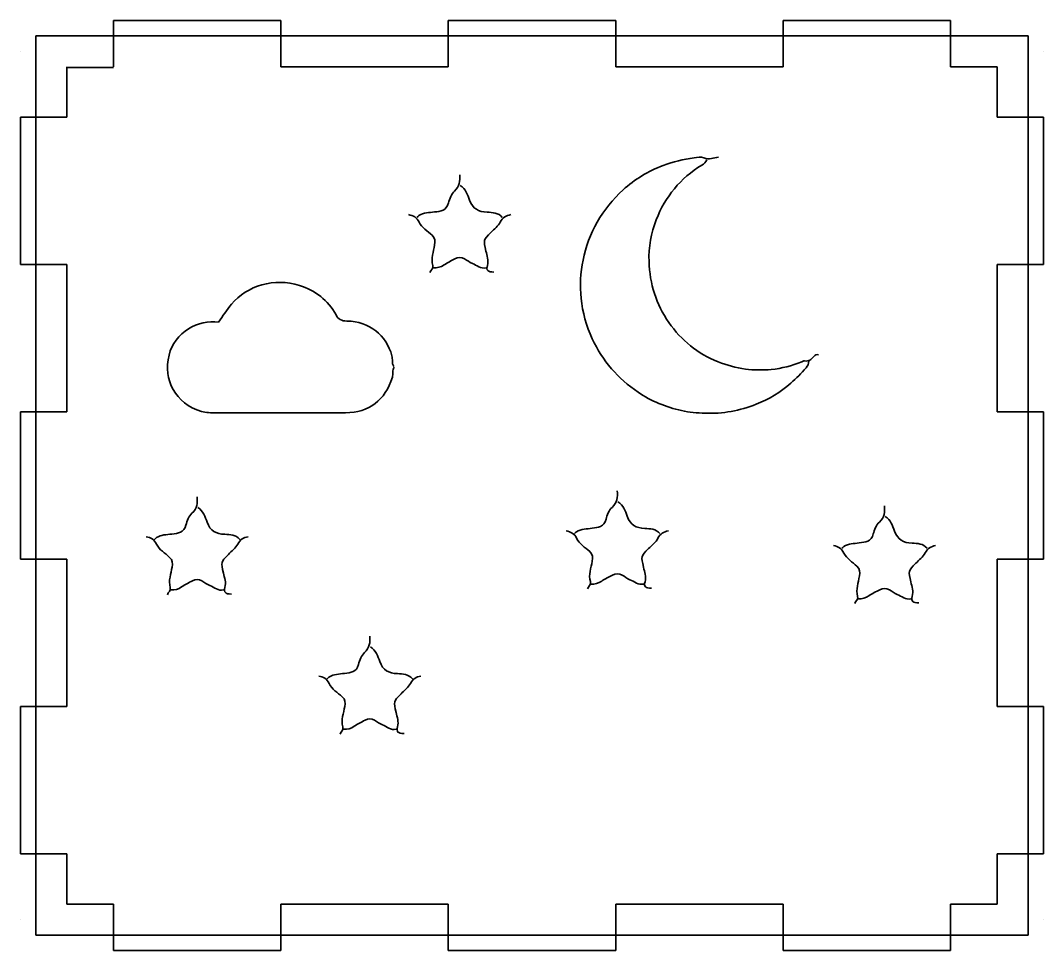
# Model space of a CAD drawing. Header units: inches. Extents: x 5 to 205, y -289 to -24.
# Drawn here: x 139.2 to 205.2, y -218.3 to -158.3 of the extents above; entities that cross this region are included whole.
import ezdxf

# ---------------------------------------------------------------- set-up
doc = ezdxf.new("R2010")
doc.units = ezdxf.units.IN
doc.header["$MEASUREMENT"] = 0
doc.layers.add('Capa 1', color=7, linetype='Continuous')

# ---------------------------------------------------------------- blocks, each defined once
blk = doc.blocks.new('block 5')
at = {"layer": 'Capa 1', "color": 250, "lineweight": 35, "true_color": 0x201815}
for points in [[(145.214, -158.339), (156.014, -158.339)], [(145.214, -161.339), (145.214, -158.339)], [(156.014, -158.339), (156.014, -161.339)], [(166.814, -158.339), (177.614, -158.339)], [(166.814, -158.339), (166.814, -161.339)], [(177.614, -158.339), (177.614, -161.339)], [(188.414, -158.339), (199.214, -158.339)], [(188.414, -158.339), (188.414, -161.339)], [(199.214, -161.339), (199.214, -158.339)], [(139.214, -160.339), (139.214, -160.339)], [(205.214, -160.339), (205.214, -160.339)], [(205.214, -160.339), (205.214, -160.339)], [(142.214, -164.579), (142.214, -161.339)], [(156.014, -161.339), (166.814, -161.339)], [(177.614, -161.339), (188.414, -161.339)], [(202.214, -161.339), (199.214, -161.339)], [(139.214, -174.083), (139.214, -164.579)], [(142.214, -164.579), (139.214, -164.579)], [(205.214, -164.579), (202.214, -164.579)], [(205.214, -164.579), (205.214, -174.083)], [(205.214, -164.579), (205.214, -164.579)], [(139.214, -174.083), (142.214, -174.083)], [(142.214, -183.587), (142.214, -174.083)], [(202.214, -174.083), (202.214, -183.587)], [(202.214, -174.083), (205.214, -174.083)], [(139.214, -193.091), (139.214, -183.587)], [(139.214, -183.587), (142.214, -183.587)], [(202.214, -183.587), (205.214, -183.587)], [(205.214, -183.587), (205.214, -193.091)], [(139.214, -193.091), (142.214, -193.091)], [(142.214, -202.595), (142.214, -193.091)], [(202.214, -193.091), (202.214, -202.595)], [(202.214, -193.091), (205.214, -193.091)], [(139.214, -212.099), (139.214, -202.595)], [(139.214, -202.595), (142.214, -202.595)], [(202.214, -202.595), (205.214, -202.595)], [(205.214, -202.595), (205.214, -212.099)], [(139.214, -212.099), (142.214, -212.099)], [(145.214, -215.339), (142.214, -215.339), (142.214, -212.099)], [(202.214, -212.099), (202.214, -215.339), (199.214, -215.339)], [(202.214, -215.339), (202.214, -212.099)], [(202.214, -212.099), (205.214, -212.099)], [(145.214, -218.339), (145.214, -215.339)], [(166.814, -215.339), (156.014, -215.339)], [(156.014, -215.339), (156.014, -218.339)], [(166.814, -215.339), (166.814, -218.339)], [(188.414, -215.339), (177.614, -215.339)], [(177.614, -215.339), (177.614, -218.339)], [(188.414, -215.339), (188.414, -218.339)], [(199.214, -218.339), (199.214, -215.339)], [(139.214, -216.339), (139.214, -216.339)], [(205.214, -216.339), (205.214, -216.339)], [(156.014, -218.339), (145.214, -218.339)], [(177.614, -218.339), (166.814, -218.339)], [(199.214, -218.339), (188.414, -218.339)]]:
    blk.add_lwpolyline(points, dxfattribs=at)
blk = doc.blocks.new('block 19')
at = {"layer": 'Capa 1', "color": 7, "lineweight": 35, "true_color": 0xffffff}
blk.add_open_spline([(163.291, -180.665), (163.146, -180.45), (163.243, -180.198), (163.179, -179.967), (162.81, -178.643), (161.738, -177.752), (160.269, -177.732), (159.926, -177.727), (159.723, -177.616), (159.57, -177.334), (159.048, -176.372), (158.251, -175.763), (157.21, -175.429), (155.603, -174.914), (153.83, -175.449), (152.834, -176.639), (152.526, -177.007), (152.267, -177.415), (151.988, -177.8), (150.717, -177.595), (149.15, -178.474), (148.797, -179.928), (148.405, -181.544), (149.193, -183.041), (150.897, -183.556), (151.178, -183.641), (151.505, -183.657), (151.822, -183.656), (154.612, -183.643), (157.402, -183.658), (160.191, -183.645), (161.688, -183.638), (162.747, -182.839), (163.205, -181.36), (163.269, -181.153), (163.173, -180.903), (163.33, -180.704)], degree=3, knots=[0, 0, 0, 0, 1, 1, 1, 2, 2, 2, 3, 3, 3, 4, 4, 4, 5, 5, 5, 6, 6, 6, 7, 7, 7, 8, 8, 8, 9, 9, 9, 10, 10, 10, 11, 11, 11, 12, 12, 12, 12], dxfattribs=at)
blk = doc.blocks.new('block 21')
at = {"layer": 'Capa 1', "color": 7, "lineweight": 35, "true_color": 0xffffff}
for points, knots in [([(184.242, -167.158), (184.089, -167.184), (183.936, -167.207), (183.785, -167.239), (183.618, -167.274), (183.472, -167.299), (183.299, -167.202), (183.109, -167.096), (182.871, -167.172), (182.665, -167.2), (181.986, -167.294), (181.319, -167.437), (180.674, -167.69), (179.717, -168.066), (178.852, -168.578), (178.091, -169.271), (177.425, -169.878), (176.866, -170.565), (176.42, -171.351), (175.984, -172.12), (175.683, -172.932), (175.505, -173.798), (175.336, -174.617), (175.299, -175.444), (175.382, -176.267), (175.472, -177.171), (175.717, -178.043), (176.101, -178.875), (176.761, -180.305), (177.763, -181.441), (179.055, -182.322), (179.909, -182.904), (180.86, -183.284), (181.866, -183.507), (182.358, -183.617), (182.865, -183.658), (183.373, -183.677), (184.52, -183.721), (185.627, -183.516), (186.685, -183.095), (187.497, -182.771), (188.244, -182.317), (188.908, -181.734), (189.258, -181.427), (189.589, -181.106), (189.892, -180.752), (190.007, -180.618), (190.066, -180.482), (190.071, -180.314)], [0, 0, 0, 0, 1, 1, 1, 2, 2, 2, 3, 3, 3, 4, 4, 4, 5, 5, 5, 6, 6, 6, 7, 7, 7, 8, 8, 8, 9, 9, 9, 10, 10, 10, 11, 11, 11, 12, 12, 12, 13, 13, 13, 14, 14, 14, 15, 15, 15, 16, 16, 16, 16]), ([(183.487, -167.329), (183.437, -167.496), (183.307, -167.588), (183.167, -167.672), (181.781, -168.508), (180.819, -169.71), (180.228, -171.196), (179.888, -172.052), (179.735, -172.963), (179.764, -173.89), (179.809, -175.322), (180.215, -176.643), (181.042, -177.821), (181.853, -178.976), (182.903, -179.834), (184.218, -180.361), (184.787, -180.589), (185.369, -180.742), (185.978, -180.825), (186.537, -180.901), (187.094, -180.905), (187.647, -180.854), (188.323, -180.791), (188.981, -180.613), (189.612, -180.355), (189.673, -180.33), (189.74, -180.282), (189.796, -180.296), (190.073, -180.361), (190.233, -180.194), (190.391, -180.017), (190.471, -179.927), (190.566, -179.88), (190.688, -179.902)], [0, 0, 0, 0, 1, 1, 1, 2, 2, 2, 3, 3, 3, 4, 4, 4, 5, 5, 5, 6, 6, 6, 7, 7, 7, 8, 8, 8, 9, 9, 9, 10, 10, 10, 11, 11, 11, 11])]:
    blk.add_open_spline(points, degree=3, knots=knots, dxfattribs=at)
blk = doc.blocks.new('block 22')
at = {"layer": 'Capa 1', "color": 7, "lineweight": 35, "true_color": 0xffffff}
for points, knots in [([(167.549, -168.29), (167.578, -168.688), (167.547, -169.04), (167.213, -169.35), (167.015, -169.534), (166.893, -169.841), (166.824, -170.114), (166.697, -170.616), (166.317, -170.644), (165.922, -170.695), (165.58, -170.739), (165.224, -170.735), (164.916, -170.927), (164.87, -170.955), (164.837, -171.003), (164.798, -171.041)], [0, 0, 0, 0, 1, 1, 1, 2, 2, 2, 3, 3, 3, 4, 4, 4, 5, 5, 5, 5]), ([(167.588, -168.988), (167.947, -169.196), (168.066, -169.589), (168.19, -169.924), (168.399, -170.494), (168.757, -170.684), (169.331, -170.709), (169.661, -170.724), (170.046, -170.733), (170.3, -171.041)], [0, 0, 0, 0, 1, 1, 1, 2, 2, 2, 3, 3, 3, 3]), ([(164.256, -170.867), (164.552, -170.924), (164.779, -171.035), (164.927, -171.345), (165.102, -171.712), (165.476, -171.928), (165.772, -172.198), (165.981, -172.388), (165.965, -172.579), (165.93, -172.825), (165.866, -173.26), (165.678, -173.692), (165.812, -174.139), (165.879, -174.363), (165.666, -174.442), (165.631, -174.606)], [0, 0, 0, 0, 1, 1, 1, 2, 2, 2, 3, 3, 3, 4, 4, 4, 5, 5, 5, 5]), ([(170.843, -170.867), (170.547, -170.924), (170.324, -171.038), (170.168, -171.343), (170.037, -171.601), (169.775, -171.795), (169.563, -172.009), (169.064, -172.514), (169.082, -172.507), (169.245, -173.213), (169.314, -173.511), (169.428, -173.813), (169.338, -174.143), (169.249, -174.464), (169.365, -174.564), (169.758, -174.567)], [0, 0, 0, 0, 1, 1, 1, 2, 2, 2, 3, 3, 3, 4, 4, 4, 5, 5, 5, 5]), ([(169.254, -174.296), (168.903, -174.384), (168.656, -174.124), (168.365, -174.018), (168.184, -173.951), (168.031, -173.812), (167.858, -173.716), (167.656, -173.604), (167.444, -173.606), (167.24, -173.716), (167.005, -173.841), (166.763, -173.957), (166.545, -174.107), (166.328, -174.256), (166.099, -174.312), (165.845, -174.296)], [0, 0, 0, 0, 1, 1, 1, 2, 2, 2, 3, 3, 3, 4, 4, 4, 5, 5, 5, 5])]:
    blk.add_open_spline(points, degree=3, knots=knots, dxfattribs=at)
blk = doc.blocks.new('block 23')
at = {"layer": 'Capa 1', "color": 7, "lineweight": 35, "true_color": 0xffffff}
for points, knots in [([(150.614, -189.067), (150.643, -189.464), (150.612, -189.816), (150.278, -190.127), (150.08, -190.311), (149.958, -190.617), (149.888, -190.891), (149.761, -191.393), (149.381, -191.42), (148.987, -191.471), (148.644, -191.515), (148.289, -191.512), (147.98, -191.703), (147.935, -191.731), (147.902, -191.779), (147.863, -191.818)], [0, 0, 0, 0, 1, 1, 1, 2, 2, 2, 3, 3, 3, 4, 4, 4, 5, 5, 5, 5]), ([(150.653, -189.764), (151.011, -189.973), (151.131, -190.365), (151.254, -190.701), (151.464, -191.27), (151.821, -191.461), (152.395, -191.486), (152.726, -191.5), (153.111, -191.51), (153.365, -191.818)], [0, 0, 0, 0, 1, 1, 1, 2, 2, 2, 3, 3, 3, 3]), ([(147.321, -191.644), (147.617, -191.701), (147.843, -191.812), (147.991, -192.122), (148.166, -192.488), (148.541, -192.704), (148.837, -192.974), (149.046, -193.165), (149.03, -193.356), (148.994, -193.601), (148.931, -194.037), (148.742, -194.469), (148.876, -194.916), (148.943, -195.14), (148.73, -195.219), (148.696, -195.382)], [0, 0, 0, 0, 1, 1, 1, 2, 2, 2, 3, 3, 3, 4, 4, 4, 5, 5, 5, 5]), ([(153.907, -191.644), (153.611, -191.701), (153.388, -191.815), (153.233, -192.12), (153.102, -192.378), (152.84, -192.571), (152.628, -192.786), (152.128, -193.29), (152.146, -193.284), (152.309, -193.99), (152.378, -194.288), (152.493, -194.59), (152.402, -194.919), (152.314, -195.241), (152.43, -195.34), (152.822, -195.344)], [0, 0, 0, 0, 1, 1, 1, 2, 2, 2, 3, 3, 3, 4, 4, 4, 5, 5, 5, 5]), ([(152.319, -195.072), (151.967, -195.16), (151.721, -194.901), (151.43, -194.794), (151.249, -194.728), (151.095, -194.588), (150.923, -194.493), (150.72, -194.381), (150.509, -194.383), (150.304, -194.492), (150.07, -194.618), (149.828, -194.733), (149.61, -194.883), (149.392, -195.033), (149.164, -195.088), (148.909, -195.072)], [0, 0, 0, 0, 1, 1, 1, 2, 2, 2, 3, 3, 3, 4, 4, 4, 5, 5, 5, 5])]:
    blk.add_open_spline(points, degree=3, knots=knots, dxfattribs=at)
blk = doc.blocks.new('block 24')
at = {"layer": 'Capa 1', "color": 7, "lineweight": 35, "true_color": 0xffffff}
for points, knots in [([(161.75, -198.058), (161.779, -198.455), (161.748, -198.807), (161.414, -199.118), (161.216, -199.301), (161.094, -199.608), (161.025, -199.882), (160.898, -200.384), (160.518, -200.411), (160.123, -200.462), (159.781, -200.506), (159.425, -200.503), (159.117, -200.694), (159.071, -200.722), (159.038, -200.77), (158.999, -200.809)], [0, 0, 0, 0, 1, 1, 1, 2, 2, 2, 3, 3, 3, 4, 4, 4, 5, 5, 5, 5]), ([(161.789, -198.755), (162.148, -198.964), (162.267, -199.356), (162.391, -199.692), (162.6, -200.261), (162.958, -200.452), (163.532, -200.477), (163.862, -200.491), (164.247, -200.5), (164.501, -200.809)], [0, 0, 0, 0, 1, 1, 1, 2, 2, 2, 3, 3, 3, 3]), ([(158.457, -200.634), (158.753, -200.692), (158.98, -200.802), (159.128, -201.113), (159.303, -201.479), (159.677, -201.695), (159.973, -201.965), (160.182, -202.156), (160.166, -202.347), (160.131, -202.592), (160.067, -203.027), (159.879, -203.46), (160.013, -203.907), (160.079, -204.131), (159.867, -204.209), (159.832, -204.373)], [0, 0, 0, 0, 1, 1, 1, 2, 2, 2, 3, 3, 3, 4, 4, 4, 5, 5, 5, 5]), ([(165.044, -200.634), (164.748, -200.692), (164.525, -200.806), (164.369, -201.111), (164.238, -201.369), (163.976, -201.562), (163.764, -201.776), (163.265, -202.281), (163.283, -202.275), (163.446, -202.981), (163.515, -203.279), (163.629, -203.58), (163.539, -203.91), (163.45, -204.231), (163.566, -204.331), (163.959, -204.334)], [0, 0, 0, 0, 1, 1, 1, 2, 2, 2, 3, 3, 3, 4, 4, 4, 5, 5, 5, 5]), ([(163.455, -204.063), (163.104, -204.151), (162.857, -203.892), (162.566, -203.785), (162.385, -203.719), (162.232, -203.579), (162.059, -203.484), (161.857, -203.371), (161.645, -203.374), (161.441, -203.483), (161.206, -203.608), (160.964, -203.724), (160.746, -203.874), (160.529, -204.024), (160.3, -204.079), (160.046, -204.063)], [0, 0, 0, 0, 1, 1, 1, 2, 2, 2, 3, 3, 3, 4, 4, 4, 5, 5, 5, 5])]:
    blk.add_open_spline(points, degree=3, knots=knots, dxfattribs=at)
blk = doc.blocks.new('block 25')
at = {"layer": 'Capa 1', "color": 7, "lineweight": 35, "true_color": 0xffffff}
for points, knots in [([(194.957, -189.641), (194.986, -190.038), (194.955, -190.39), (194.621, -190.7), (194.423, -190.884), (194.301, -191.191), (194.232, -191.464), (194.105, -191.966), (193.725, -191.994), (193.33, -192.045), (192.988, -192.089), (192.632, -192.085), (192.324, -192.277), (192.278, -192.305), (192.245, -192.353), (192.206, -192.391)], [0, 0, 0, 0, 1, 1, 1, 2, 2, 2, 3, 3, 3, 4, 4, 4, 5, 5, 5, 5]), ([(194.996, -190.338), (195.355, -190.547), (195.474, -190.939), (195.598, -191.275), (195.807, -191.844), (196.165, -192.034), (196.739, -192.059), (197.069, -192.074), (197.454, -192.083), (197.708, -192.391)], [0, 0, 0, 0, 1, 1, 1, 2, 2, 2, 3, 3, 3, 3]), ([(191.664, -192.217), (191.96, -192.274), (192.187, -192.385), (192.335, -192.696), (192.51, -193.062), (192.884, -193.278), (193.18, -193.548), (193.389, -193.739), (193.373, -193.93), (193.338, -194.175), (193.274, -194.61), (193.086, -195.042), (193.22, -195.489), (193.287, -195.713), (193.074, -195.792), (193.039, -195.956)], [0, 0, 0, 0, 1, 1, 1, 2, 2, 2, 3, 3, 3, 4, 4, 4, 5, 5, 5, 5]), ([(198.251, -192.217), (197.955, -192.274), (197.732, -192.388), (197.576, -192.693), (197.445, -192.951), (197.183, -193.145), (196.971, -193.359), (196.472, -193.864), (196.49, -193.857), (196.653, -194.563), (196.722, -194.861), (196.836, -195.163), (196.746, -195.493), (196.657, -195.814), (196.773, -195.914), (197.166, -195.917)], [0, 0, 0, 0, 1, 1, 1, 2, 2, 2, 3, 3, 3, 4, 4, 4, 5, 5, 5, 5]), ([(196.662, -195.646), (196.311, -195.734), (196.064, -195.474), (195.773, -195.368), (195.592, -195.301), (195.439, -195.162), (195.266, -195.066), (195.064, -194.954), (194.852, -194.956), (194.648, -195.066), (194.413, -195.191), (194.171, -195.307), (193.953, -195.457), (193.736, -195.607), (193.507, -195.662), (193.253, -195.646)], [0, 0, 0, 0, 1, 1, 1, 2, 2, 2, 3, 3, 3, 4, 4, 4, 5, 5, 5, 5])]:
    blk.add_open_spline(points, degree=3, knots=knots, dxfattribs=at)
blk = doc.blocks.new('block 26')
at = {"layer": 'Capa 1', "color": 7, "lineweight": 35, "true_color": 0xffffff}
for points, knots in [([(177.716, -188.692), (177.745, -189.089), (177.714, -189.441), (177.38, -189.752), (177.181, -189.936), (177.059, -190.242), (176.99, -190.516), (176.863, -191.018), (176.483, -191.045), (176.089, -191.096), (175.746, -191.14), (175.39, -191.137), (175.082, -191.328), (175.037, -191.356), (175.003, -191.404), (174.965, -191.443)], [0, 0, 0, 0, 1, 1, 1, 2, 2, 2, 3, 3, 3, 4, 4, 4, 5, 5, 5, 5]), ([(177.754, -189.389), (178.113, -189.598), (178.232, -189.99), (178.356, -190.326), (178.566, -190.895), (178.923, -191.086), (179.497, -191.111), (179.828, -191.125), (180.213, -191.134), (180.466, -191.443)], [0, 0, 0, 0, 1, 1, 1, 2, 2, 2, 3, 3, 3, 3]), ([(174.422, -191.268), (174.718, -191.326), (174.945, -191.436), (175.093, -191.747), (175.268, -192.113), (175.642, -192.329), (175.939, -192.599), (176.148, -192.79), (176.132, -192.981), (176.096, -193.226), (176.032, -193.661), (175.844, -194.094), (175.978, -194.541), (176.045, -194.765), (175.832, -194.843), (175.798, -195.007)], [0, 0, 0, 0, 1, 1, 1, 2, 2, 2, 3, 3, 3, 4, 4, 4, 5, 5, 5, 5]), ([(181.009, -191.268), (180.713, -191.326), (180.49, -191.44), (180.335, -191.745), (180.203, -192.003), (179.941, -192.196), (179.729, -192.41), (179.23, -192.915), (179.248, -192.909), (179.411, -193.615), (179.48, -193.913), (179.595, -194.214), (179.504, -194.544), (179.416, -194.865), (179.531, -194.965), (179.924, -194.969)], [0, 0, 0, 0, 1, 1, 1, 2, 2, 2, 3, 3, 3, 4, 4, 4, 5, 5, 5, 5]), ([(179.42, -194.697), (179.069, -194.785), (178.822, -194.526), (178.532, -194.419), (178.35, -194.353), (178.197, -194.213), (178.025, -194.118), (177.822, -194.006), (177.611, -194.008), (177.406, -194.117), (177.172, -194.242), (176.929, -194.358), (176.711, -194.508), (176.494, -194.658), (176.266, -194.713), (176.011, -194.697)], [0, 0, 0, 0, 1, 1, 1, 2, 2, 2, 3, 3, 3, 4, 4, 4, 5, 5, 5, 5])]:
    blk.add_open_spline(points, degree=3, knots=knots, dxfattribs=at)

msp = doc.modelspace()

# ---------------------------------------------------------------- linework, layer by layer
at = {"layer": 'Capa 1', "color": 250, "lineweight": 35, "true_color": 0x201815}
for points in [[(156.014, -158.339), (156.014, -159.339)], [(204.214, -217.339), (140.214, -217.339), (140.214, -159.339), (204.214, -159.339), (204.214, -217.339)], [(145.214, -161.38), (142.214, -161.38)], [(202.214, -164.579), (202.214, -161.339)]]:
    msp.add_lwpolyline(points, dxfattribs=at)

# ---------------------------------------------------------------- block references
at = {"layer": 'Capa 1'}
for name in ['block 5', 'block 21', 'block 22', 'block 19', 'block 26', 'block 23', 'block 25', 'block 24']:
    msp.add_blockref(name, (0, 0), dxfattribs=at)

doc.saveas('drawing.dxf')
